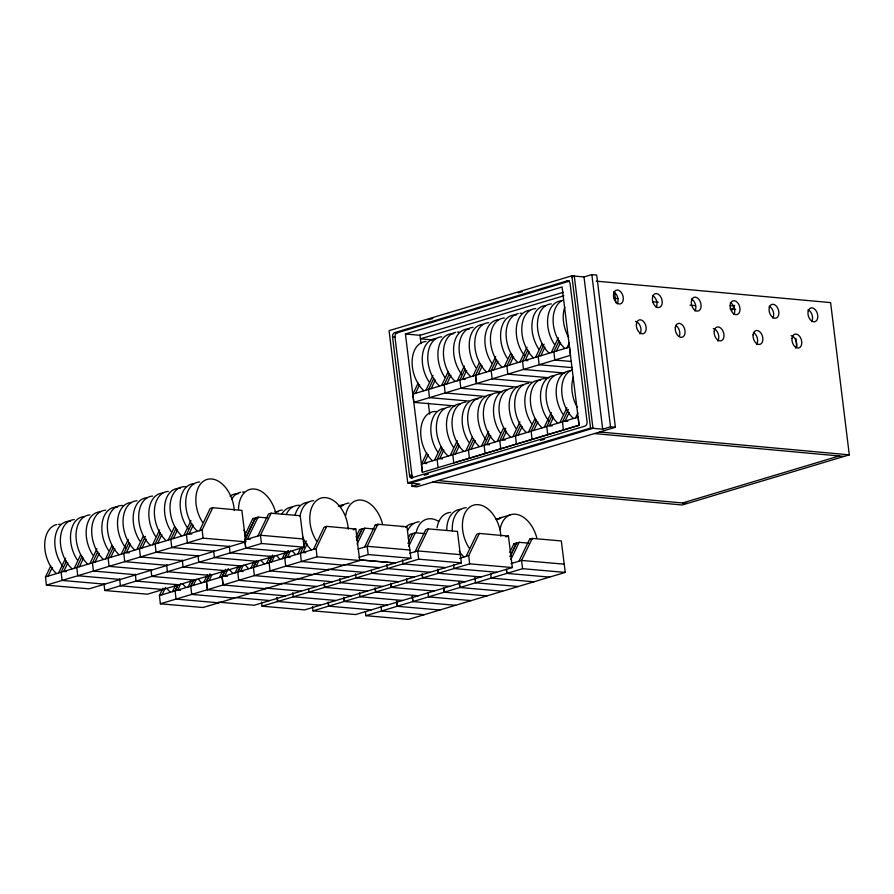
<?xml version="1.0" encoding="UTF-8"?>
<svg xmlns="http://www.w3.org/2000/svg" width="894" height="894" viewBox="0 0 894 894"><rect width="100%" height="100%" fill="white"/><g stroke="black" fill="none" stroke-linecap="round" stroke-linejoin="round"><path stroke-width="1.34" d="M160.439 532.913L155.143 544.021L199.53 530.701L210.146 508.507L212.75 507.725L241.861 510.385L245.749 541.842L89.087 588.855L46.41 585.145L45.471 576.921L50.779 565.824M48.086 576.138L52.21 567.5M45.471 576.921L58.535 572.998L65.608 558.202M66.447 561.119L61.138 572.216L62.077 580.441L104.754 584.151M67.877 562.807L63.753 571.434L66.447 571.679M58.535 572.998L74.202 568.293L80.683 554.738M82.114 556.414L76.806 567.522L77.744 575.747L120.422 579.457M79.421 566.729L83.544 558.102M74.202 568.293L89.869 563.6L96.943 548.804M97.781 551.721L92.473 562.818L93.412 571.043L136.089 574.753M95.088 562.035L99.212 553.408M89.869 563.6L105.526 558.895L112.018 545.34M113.449 547.016L108.14 558.113L109.068 566.349L151.757 570.048M110.744 557.331L114.879 548.704M105.526 558.895L121.193 554.202L128.267 539.406M129.116 542.323L123.808 553.42L124.735 561.644L167.424 565.354M130.546 543.999L126.412 552.637L129.116 552.883M121.193 554.202L136.86 549.497L143.353 535.942M145.364 536.389L139.475 548.715L140.403 556.94L183.091 560.65M142.079 547.933L146.214 539.306M136.86 549.497L152.528 544.792L159.601 530.008M157.746 543.228L161.881 534.601M168.195 540.099L174.676 526.532M176.107 528.22L170.81 539.317L171.737 547.541L214.426 551.252M173.414 538.534L177.548 529.907M183.862 535.394L190.936 520.61M191.774 523.515L186.477 534.612L187.405 542.848L230.093 546.547M159.434 595.572L313.492 549.352L324.097 527.169L326.712 526.376L355.823 529.047L359.712 560.504L203.05 607.507L160.372 603.796L159.434 595.572L162.976 588.174M193.205 525.203L189.081 533.83L191.785 534.076M162.049 594.789L165.58 587.392M172.497 591.649L175.436 585.492M245.749 541.842L203.072 538.143L202.133 529.907L212.75 507.725M175.101 590.878L178.051 584.71L175.101 590.867L176.04 599.103L218.717 602.813M180.655 583.927L177.716 590.085L180.409 590.342M188.165 586.956L191.104 580.787M190.768 586.173L193.719 580.005L190.768 586.173L191.707 594.398L234.384 598.108M193.383 585.391L196.322 579.223M203.832 582.251L207.363 574.853M225.634 569.377L222.103 576.775L223.031 585L265.809 588.721M228.249 568.595L224.707 575.993L227.411 576.239M244.565 535.808L252.823 518.554L258.198 518.028M244.811 539.954L255.427 517.771M235.156 572.853L238.106 566.684M237.77 572.071L240.721 565.913L237.77 572.071L238.698 580.295L281.387 584.005M243.324 565.12L240.374 571.288L243.079 571.534M250.823 568.148L253.773 561.991M253.438 567.377L256.388 561.208L253.438 567.366L254.365 575.602L297.054 579.312M256.042 566.584L258.992 560.426M266.49 563.455L270.033 556.057M269.105 562.672L272.636 555.275L269.105 562.672L270.033 570.897L312.721 574.607M271.709 561.89L274.659 555.722M282.158 558.75L285.108 552.593M284.773 557.968L288.304 550.57L284.761 557.968L285.7 566.204L328.389 569.903M290.327 551.028L287.376 557.186L290.081 557.431M297.825 554.057L300.775 547.888M306.329 540.937L300.44 553.274L301.367 561.499L344.045 565.209M307.167 543.854L303.044 552.492L305.748 552.738M359.712 560.504L317.035 556.794L316.096 548.57L326.712 526.376M455.113 405.932L413.81 402.345L412.883 394.12L418.18 383.023M415.486 393.338L419.61 384.699M412.883 394.12L425.935 390.197L433.009 375.402M356.024 537.003L359.556 529.617L362.171 528.823L356.862 539.92M433.847 378.318L428.539 389.415L429.478 397.64L469.406 401.115M431.154 388.633L435.277 380.006M425.935 390.197L441.602 385.493L448.084 371.938M449.514 373.614L444.206 384.722L445.145 392.947L486.448 396.534M446.821 383.928L450.945 375.301M441.602 385.493L457.27 380.799L464.344 366.004M465.182 368.92L459.874 380.017L460.812 388.242L502.115 391.829M422.393 472.222L405.418 333.976L562.08 286.974L579.055 425.22L422.404 472.345L421.476 464.109L426.773 453.023M466.612 370.608L462.489 379.235L465.193 379.481M428.204 454.7L424.08 463.327L426.784 463.573M457.27 380.799L472.937 376.095L479.419 362.539M421.476 464.109L434.529 460.198L441.01 446.631M517.782 387.136L476.48 383.537L475.541 375.312L480.849 364.216M442.441 448.319L437.144 459.415L438.071 467.64M478.156 374.53L482.279 365.903M443.871 450.006L439.747 458.633L442.452 458.879M472.937 376.095L488.605 371.401L495.678 356.605M434.529 460.198L450.196 455.493L457.27 440.697M496.516 359.522L491.208 370.619L492.147 378.844L532.075 382.308M458.108 443.614L452.8 454.711L453.739 462.947L579.066 425.332L578.139 417.107L450.196 455.493M493.823 369.837L497.947 361.198M455.415 453.928L459.538 445.301M488.605 371.401L504.272 366.696L510.753 353.141M465.863 450.788L472.345 437.233M512.184 354.817L506.876 365.914L507.814 374.139L549.117 377.737M473.775 438.92L468.467 450.017L469.406 458.242M509.491 365.132L513.614 356.505M471.082 449.235L475.206 440.597M504.272 366.696L519.939 361.992L527.013 347.207M481.531 446.095L488.605 431.299M527.851 350.124L522.543 361.221L523.482 369.445L564.784 373.033M489.443 434.216L484.135 445.313L485.073 453.537M529.282 351.8L525.158 360.427L527.851 360.684M490.873 435.903L486.749 444.53L489.454 444.776M519.939 361.992L535.607 357.298L542.088 343.732M497.198 441.39L503.68 427.835M544.1 344.19L538.21 356.516L539.138 364.741L572.182 367.613M505.702 428.282L499.802 440.619L500.741 448.844M540.825 355.734L544.949 347.107M506.54 431.199L502.417 439.826L505.121 440.083M535.607 357.298L551.263 352.594L558.337 337.809M512.865 436.697L519.939 421.901M559.186 340.715L553.878 351.811L554.805 360.047L571.333 361.478M520.777 424.818L515.469 435.914L516.408 444.139M556.481 351.029L560.616 342.402M518.084 435.132L522.208 426.505M459.572 558.359L466.109 556.392L476.714 534.21L479.329 533.427L508.44 536.087L512.329 567.545L355.667 614.558L312.978 610.848L312.52 606.735M551.263 352.594L566.93 347.9L569.288 342.961M512.329 567.545L469.641 563.846L468.713 555.61L479.329 533.427M528.533 431.992L535.014 418.437M536.445 420.113L531.137 431.21L532.075 439.446M533.752 430.427L537.875 421.8M544.2 427.287L551.274 412.503M552.112 415.419L546.804 426.516L547.743 434.741M553.542 417.096L549.419 425.734L552.112 425.98M559.867 422.594L566.93 407.798M568.361 409.486L562.471 421.812L563.399 430.036M569.21 412.402L565.086 421.029L567.779 421.275M509.792 552.38L513.927 543.753L516.531 542.971L510.049 556.526L516.587 543.105L519.191 542.323L528.622 543.139M575.524 417.889L577.882 412.961M209.04 580.687L212.023 574.563M219.488 577.546L222.461 571.422M225.668 569.411L222.103 576.764L223.131 585.011M267.518 517.939L258.087 517.123L247.37 539.171L250.13 539.406M258.087 517.123L255.472 517.905L244.766 539.954L257.818 536.042L268.535 513.994L271.139 513.212L300.205 515.737L304.139 547.206L225.769 570.696L183.08 566.986L104.754 590.487L103.972 583.637M271.139 513.212L260.433 535.249L261.461 543.496L304.139 547.206M356.862 539.987L362.215 528.969L364.83 528.186L374.251 529.002M357.086 544.1L364.83 528.186M358.025 549.05L364.562 547.094L375.268 525.046L377.883 524.264L406.949 526.789L410.882 558.258L254.175 605.26L218.371 602.143M377.883 524.264L367.166 546.312L368.194 554.548L410.882 558.258M408.312 538.043L410.1 534.377L415.319 532.802L424.751 533.629M407.943 543.384L412.704 533.584M408.77 546.279L415.319 532.802M409.832 553.285L415.051 551.721L425.767 529.673L428.371 528.89L457.437 531.416L461.371 562.885L304.709 609.887L262.031 606.188L261.517 602.064M428.371 528.89L417.654 550.928L418.694 559.175L461.371 562.885M510.865 559.476L519.191 542.323M511.089 563.589L518.922 561.242L529.639 539.194L532.254 538.411L561.309 540.937L565.254 572.406L486.917 595.907L444.184 592.186L365.858 615.687L365.389 611.574M532.254 538.411L521.537 560.449L522.565 568.696L565.254 572.406M732.186 310.117L734.7 305.312M202.133 529.907L199.53 530.701M257.818 536.042L260.433 535.249L303.111 538.959M316.096 548.57L313.492 549.352M364.562 547.094L367.166 546.312L409.843 550.011M415.051 551.721L417.654 550.928L460.343 554.638M468.713 555.61L466.109 556.392M518.922 561.242L521.537 560.449L564.215 564.159M412.078 486.381L416.95 486.828L615.385 427.287L596.7 275.05L591.828 274.603L584.005 276.95L571.847 275.833L389.069 330.668L407.765 482.916L419.912 484.034L412.078 486.381L411.575 482.224M428.852 319.683L432.852 318.487M518.241 292.874L522.241 291.667M571.612 276.861L574.272 276.056L592.968 428.304L410.19 483.14M394.723 332.602L567.053 280.906L569.489 281.129L397.148 332.825L394.723 332.602A3.598 2.637 -84.8 0 0 392.544 336.893L409.553 475.619L411.128 477.955L584.888 426.147A3.598 2.637 -84.8 0 0 587.067 421.867L570.093 283.621A3.598 2.637 -84.8 0 0 567.053 280.906M563.388 292.293L420.001 335.317L405.418 333.976M563.823 295.791L420.437 338.815L432.484 339.921M413.81 402.345L570.473 355.343L569.545 347.107L566.93 347.9M46.41 585.145L203.072 538.143M424.337 475.262L428.349 474.066M540.557 440.396L544.569 439.2M407.765 482.916L590.543 428.081L602.69 429.198L610.524 426.84L615.385 427.287M261.461 543.496L183.08 566.986L182.309 560.125M353.219 529.829L355.823 529.047M225.757 570.696L147.432 594.197L104.754 590.487M160.372 603.796L317.035 556.794M359.064 557.297L368.194 554.548M499.902 517.984L510.038 514.944M262.031 606.188L418.694 559.175M505.825 536.869L508.44 536.087M312.978 610.848L469.641 563.846M682.547 502.976L839.22 455.974M596.276 281.141L830.604 302.608L849.3 454.856L682.189 504.987L432.607 482.123M444.184 592.186L443.726 588.073L444.24 592.197L506.853 573.389L549.587 577.111M522.565 568.696L506.898 573.4L506.384 569.277L506.853 573.389M486.872 595.896L408.536 619.397L365.858 615.687M152.528 544.792L155.143 544.01L156.07 552.246L198.759 555.956M375.268 525.046L377.961 525.281M529.639 539.194L532.332 539.428M288.483 551.911L245.749 548.19L244.967 541.328M445.715 567.589L403.026 563.879L402.512 559.756M496.662 572.249L453.984 568.539L453.515 564.427M272.759 556.593L230.082 552.883L229.3 546.033M343.698 564.539L379.503 567.656M430.048 572.294L387.359 568.573L386.845 564.449M438.317 573.244L437.848 569.132L438.362 573.255L481.039 576.965M533.874 581.793L491.186 578.083L490.717 573.97M257.103 561.298L214.415 557.588L213.632 550.726M328.042 569.243L363.836 572.35M414.38 576.988L371.692 573.277L371.345 570.528M422.65 577.937L422.18 573.825L422.694 577.96L465.383 581.67M518.207 586.498L475.519 582.787L474.893 577.3M241.436 566.003L198.747 562.281L197.965 555.431M313.749 574.06L348.168 577.055M398.713 581.692L356.024 577.982L355.51 573.859M406.982 582.642L449.66 586.352M459.214 581.994L459.896 587.492L502.584 591.202M298.082 578.764L332.602 581.759M383.045 586.386L340.357 582.676L339.843 578.552M434.037 591.057L391.315 587.347L390.846 583.234L391.36 587.347M167.413 571.679L210.101 575.401M281.04 583.335L316.934 586.464M324.131 583.246L324.6 587.369L367.378 591.09M418.381 595.762L375.648 592.04L375.178 587.928L375.692 592.063M471.205 600.6L428.517 596.89L428.058 592.767M194.434 580.094L151.745 576.384L150.974 569.534M265.373 588.04L301.166 591.157M308.933 592.063L351.61 595.773M402.669 600.455L359.98 596.745L359.511 592.633M412.86 601.595L412.235 596.108L412.905 601.595L455.582 605.305M178.766 584.799L136.078 581.089L135.307 574.227M251.08 592.856L285.499 595.851M335.943 600.477L293.266 596.767L292.796 592.655M344.313 601.45L343.844 597.337L344.358 601.45L387.046 605.16M207.363 589.694L206.436 581.469L210.001 574.116L206.436 581.469L207.464 589.716L250.152 593.426M439.915 610.01L397.182 606.288L396.567 600.802L397.238 606.3M163.099 589.504L120.411 585.782L119.64 578.932M235.413 597.561L269.832 600.556M320.376 605.182L277.598 601.472L277.129 597.36L277.699 601.483M328.646 606.143L328.176 602.031L328.701 606.154L371.379 609.864M424.203 614.703L381.526 610.982L381.056 606.87M730.096 305.67L734.108 306.039M613.966 298.194L618.112 298.574M652.687 301.736L658.219 302.239M690.023 305.156L695.554 305.67M730.13 308.832L735.661 309.335M392.544 336.893L394.969 337.116A3.598 2.637 -84.8 0 1 397.148 332.825M599.718 431.992L849.3 454.856M594.499 433.556L844.081 456.421M409.508 475.127L411.944 475.351L412.916 477.787L410.491 477.564M409.553 475.619L411.978 475.843M409.608 475.954L412.045 476.178L394.969 337.116M409.642 476.077L412.067 476.301M409.787 476.524L412.212 476.748M409.977 476.915L412.402 477.139M410.212 477.273L412.648 477.497M437.837 480.559L687.408 503.423M252.823 518.554L255.516 518.799M513.927 543.753L516.62 543.999M324.176 583.257L324.701 587.38M244.934 541.328L245.794 548.201M795.895 338.379L796.912 346.682M614.48 291.69L615.832 302.753M591.828 274.603L610.524 426.84M584.005 276.95L602.69 429.198M571.847 275.833L590.543 428.081M419.957 334.87L421.018 343.609M428.315 403.049L429.679 414.123M475.541 375.312L476.48 383.548M459.237 582.005L459.851 587.492M406.513 578.53L406.982 582.642M308.62 589.325L308.933 592.074M166.642 564.829L167.413 571.691M405.574 527.214A28.027 18.26 73.3 0 1 413.665 523.448M401.752 526.734A28.027 18.26 73.3 0 1 403.54 526.488M469.227 548.111A28.027 18.26 73.3 0 1 472.825 505.401A28.027 18.26 73.3 0 1 500.852 536.199M463.908 556.873A28.027 18.26 73.3 0 1 459.103 551.151M452.342 530.801A28.027 18.26 73.3 0 1 466.21 507.691M437.032 527.84A28.027 18.26 73.3 0 1 450.542 512.396M446.743 529.84A28.027 18.26 73.3 0 1 460.667 509.345M416.313 531.841A28.027 18.26 73.3 0 1 438.686 521.437M407.675 530.6A28.027 18.26 73.3 0 1 419.208 521.794M202.659 522.409A28.027 18.26 73.3 0 1 206.257 479.698A28.027 18.26 73.3 0 1 234.273 510.496M197.328 531.17A28.027 18.26 73.3 0 1 185.74 501.188A28.027 18.26 73.3 0 1 199.63 481.989M118.991 554.671A28.027 18.26 73.3 0 1 107.481 523.415A28.027 18.26 73.3 0 1 123.137 505.512M125.819 548A28.027 18.26 73.3 0 1 117.751 519.123A28.027 18.26 73.3 0 1 131.429 502.45M165.993 540.568A28.027 18.26 73.3 0 1 154.405 510.586A28.027 18.26 73.3 0 1 168.295 491.387M171.324 531.807A28.027 18.26 73.3 0 1 165.144 502.607A28.027 18.26 73.3 0 1 180.264 488.37M87.668 564.069A28.027 18.26 73.3 0 1 76.068 534.087A28.027 18.26 73.3 0 1 89.959 514.888M92.987 555.308A28.027 18.26 73.3 0 1 86.584 527.304A28.027 18.26 73.3 0 1 100.094 511.849M103.324 559.365A28.027 18.26 73.3 0 1 91.736 529.382A28.027 18.26 73.3 0 1 105.626 510.195M108.655 550.615A28.027 18.26 73.3 0 1 102.475 521.403A28.027 18.26 73.3 0 1 117.595 507.166M134.659 549.966A28.027 18.26 73.3 0 1 123.07 519.984A28.027 18.26 73.3 0 1 136.961 500.785M139.989 541.205A28.027 18.26 73.3 0 1 133.586 513.201A28.027 18.26 73.3 0 1 147.097 497.746M150.326 545.273A28.027 18.26 73.3 0 1 138.738 515.279A28.027 18.26 73.3 0 1 152.628 496.092M155.657 536.512A28.027 18.26 73.3 0 1 149.253 508.496A28.027 18.26 73.3 0 1 162.764 493.052M245.336 532.455A28.027 18.26 73.3 0 1 243.95 530.209M238.508 509.479A28.027 18.26 73.3 0 1 254.276 489.007A28.027 18.26 73.3 0 1 275.654 512.508A28.027 18.26 73.3 0 1 282.258 510.049M231.781 498.964A28.027 18.26 73.3 0 1 240.52 492.281M242.308 492.035A28.027 18.26 73.3 0 1 244.14 492.058M230.093 496.204A28.027 18.26 73.3 0 1 238.609 493.712M56.333 573.467A28.027 18.26 73.3 0 1 44.7 544.781A28.027 18.26 73.3 0 1 56.836 524.532M58.624 524.286A28.027 18.26 73.3 0 1 60.468 524.309M63.161 566.796A28.027 18.26 73.3 0 1 55.249 536.702A28.027 18.26 73.3 0 1 70.604 521.269M181.661 535.864A28.027 18.26 73.3 0 1 170.151 504.607A28.027 18.26 73.3 0 1 185.807 486.705M188.489 529.203A28.027 18.26 73.3 0 1 180.409 500.327A28.027 18.26 73.3 0 1 194.087 483.643M72.001 568.774A28.027 18.26 73.3 0 1 60.401 538.78A28.027 18.26 73.3 0 1 74.291 519.593M77.32 560.013A28.027 18.26 73.3 0 1 70.917 531.997A28.027 18.26 73.3 0 1 84.427 516.553M500.037 529.65A28.027 18.26 73.3 0 1 517.257 514.497A28.027 18.26 73.3 0 1 536.758 537.719M496.74 519.749A28.027 18.26 73.3 0 1 501.623 517.481M345.665 515.503A28.027 18.26 73.3 0 1 362.886 500.349A28.027 18.26 73.3 0 1 382.397 523.571M340.949 506.853A28.027 18.26 73.3 0 1 349.04 503.087M338.368 506.261A28.027 18.26 73.3 0 1 343.508 504.752M496.092 519.135A28.027 18.26 73.3 0 1 499.712 518.911M201.631 582.72A28.027 18.26 73.3 0 1 198.323 579.089M264.289 563.924A28.027 18.26 73.3 0 1 260.992 560.292M274.939 511.949A28.027 18.26 73.3 0 1 278.559 511.726M316.621 541.071A28.027 18.26 73.3 0 1 320.22 498.349A28.027 18.26 73.3 0 1 348.235 529.147M311.291 549.821A28.027 18.26 73.3 0 1 302.753 536.992M300.082 516.095A28.027 18.26 73.3 0 1 313.593 500.64M170.296 592.13A28.027 18.26 73.3 0 1 166.988 588.498M295.623 554.526A28.027 18.26 73.3 0 1 292.327 550.894M286.404 514.151A28.027 18.26 73.3 0 1 299.769 505.367M295.031 515.402A28.027 18.26 73.3 0 1 308.05 502.305M185.963 587.425A28.027 18.26 73.3 0 1 182.655 583.793M232.954 573.322A28.027 18.26 73.3 0 1 229.657 569.69M248.621 568.629A28.027 18.26 73.3 0 1 245.325 564.997M279.956 559.219A28.027 18.26 73.3 0 1 276.659 555.599M281.856 513.927A28.027 18.26 73.3 0 1 292.394 506.999M613.608 291.936A7.186 4.682 73.3 0 1 617.218 303.848M675.696 325.427A7.186 4.682 73.3 0 1 679.485 336.166M791.101 335.652A7.186 4.682 73.3 0 1 795.973 340.77A7.186 4.682 73.3 0 1 795.504 348.157M730.297 302.619A7.186 4.682 73.3 0 1 733.907 314.532M652.497 295.501A7.186 4.682 73.3 0 1 656.118 307.402M635.511 321.404A7.186 4.682 73.3 0 1 640.383 326.511A7.186 4.682 73.3 0 1 639.925 333.909M691.397 299.065A7.186 4.682 73.3 0 1 695.018 310.967M713.3 328.534A7.186 4.682 73.3 0 1 718.173 333.641A7.186 4.682 73.3 0 1 717.714 341.039M769.186 306.184A7.186 4.682 73.3 0 1 772.807 318.096M808.087 309.749A7.186 4.682 73.3 0 1 811.696 321.661M753.486 332.557A7.186 4.682 73.3 0 1 756.603 344.592M549.061 353.063A28.027 18.26 73.3 0 1 537.473 323.08A28.027 18.26 73.3 0 1 551.363 303.893M554.392 344.313A28.027 18.26 73.3 0 1 547.988 316.297A28.027 18.26 73.3 0 1 561.499 300.842M423.734 390.667A28.027 18.26 73.3 0 1 412.145 360.684A28.027 18.26 73.3 0 1 426.036 341.486M429.064 381.917A28.027 18.26 73.3 0 1 422.661 353.901A28.027 18.26 73.3 0 1 436.16 338.446M564.729 348.369A28.027 18.26 73.3 0 1 553.118 320.98A28.027 18.26 73.3 0 1 563.522 299.937M568.673 337.362A28.027 18.26 73.3 0 1 564.807 307.022M432.327 460.667A28.027 18.26 73.3 0 1 420.817 429.411A28.027 18.26 73.3 0 1 436.462 411.508M437.658 451.906A28.027 18.26 73.3 0 1 431.254 423.901A28.027 18.26 73.3 0 1 444.754 408.446M510.664 437.166A28.027 18.26 73.3 0 1 499.064 407.183A28.027 18.26 73.3 0 1 512.966 387.985M515.983 428.405A28.027 18.26 73.3 0 1 509.58 400.4A28.027 18.26 73.3 0 1 523.091 384.945M470.736 376.564A28.027 18.26 73.3 0 1 459.136 346.581A28.027 18.26 73.3 0 1 473.038 327.394M476.055 367.814A28.027 18.26 73.3 0 1 469.663 339.798A28.027 18.26 73.3 0 1 483.162 324.343M455.068 381.269A28.027 18.26 73.3 0 1 443.435 352.571A28.027 18.26 73.3 0 1 455.582 332.333M457.37 332.087A28.027 18.26 73.3 0 1 459.203 332.11M461.896 374.597A28.027 18.26 73.3 0 1 453.996 344.503A28.027 18.26 73.3 0 1 469.339 329.07M479.329 446.564A28.027 18.26 73.3 0 1 467.73 416.582A28.027 18.26 73.3 0 1 481.631 397.383M486.157 439.893A28.027 18.26 73.3 0 1 478.078 411.017A28.027 18.26 73.3 0 1 491.756 394.343M517.738 362.472A28.027 18.26 73.3 0 1 506.105 333.775A28.027 18.26 73.3 0 1 518.241 313.537M520.029 313.291A28.027 18.26 73.3 0 1 521.872 313.313M524.566 355.801A28.027 18.26 73.3 0 1 516.486 326.925A28.027 18.26 73.3 0 1 530.164 310.252M494.997 441.871A28.027 18.26 73.3 0 1 483.486 410.614A28.027 18.26 73.3 0 1 499.131 392.712M500.316 433.109A28.027 18.26 73.3 0 1 493.924 405.094A28.027 18.26 73.3 0 1 507.423 389.639M541.999 427.768A28.027 18.26 73.3 0 1 530.488 396.511A28.027 18.26 73.3 0 1 546.133 378.609M548.827 421.096A28.027 18.26 73.3 0 1 540.747 392.22A28.027 18.26 73.3 0 1 554.425 375.547M502.07 367.166A28.027 18.26 73.3 0 1 490.471 337.183A28.027 18.26 73.3 0 1 504.361 317.985M507.39 358.416A28.027 18.26 73.3 0 1 501.21 329.204A28.027 18.26 73.3 0 1 516.341 314.967M447.995 455.962A28.027 18.26 73.3 0 1 436.406 425.98A28.027 18.26 73.3 0 1 450.297 406.781M453.325 447.212A28.027 18.26 73.3 0 1 446.922 419.197A28.027 18.26 73.3 0 1 460.421 403.742M573.322 418.37A28.027 18.26 73.3 0 1 561.711 390.98A28.027 18.26 73.3 0 1 572.115 369.937M577.267 407.362A28.027 18.26 73.3 0 1 573.4 377.022M557.666 423.063A28.027 18.26 73.3 0 1 546.156 391.807A28.027 18.26 73.3 0 1 561.801 373.904M562.985 414.302A28.027 18.26 73.3 0 1 556.582 386.297A28.027 18.26 73.3 0 1 570.093 370.842M526.331 432.461A28.027 18.26 73.3 0 1 514.732 402.479A28.027 18.26 73.3 0 1 528.622 383.291M531.651 423.711A28.027 18.26 73.3 0 1 525.471 394.5A28.027 18.26 73.3 0 1 540.602 380.263M533.405 357.768A28.027 18.26 73.3 0 1 521.805 327.785A28.027 18.26 73.3 0 1 535.696 308.586M538.724 349.006A28.027 18.26 73.3 0 1 532.321 321.002A28.027 18.26 73.3 0 1 545.832 305.547M463.662 451.269A28.027 18.26 73.3 0 1 452.073 421.286A28.027 18.26 73.3 0 1 465.964 402.088M468.992 442.508A28.027 18.26 73.3 0 1 462.801 413.296A28.027 18.26 73.3 0 1 477.932 399.059M486.403 371.87A28.027 18.26 73.3 0 1 474.803 341.888A28.027 18.26 73.3 0 1 488.705 322.689M491.722 363.109A28.027 18.26 73.3 0 1 485.319 335.105A28.027 18.26 73.3 0 1 498.83 319.65M439.401 385.973A28.027 18.26 73.3 0 1 427.813 355.98A28.027 18.26 73.3 0 1 441.703 336.792M444.731 377.212A28.027 18.26 73.3 0 1 438.541 348.001A28.027 18.26 73.3 0 1 453.671 333.764M395.17 562.952L359.366 559.845L395.215 562.963M730.443 303.815A7.186 4.682 73.3 0 0 735.941 314.699A7.186 4.682 73.3 0 0 738.869 304.586A7.186 4.682 73.3 0 0 730.443 303.815M613.753 293.131A7.186 4.682 73.3 0 0 619.263 304.016A7.186 4.682 73.3 0 0 622.179 293.902A7.186 4.682 73.3 0 0 613.753 293.131M675.294 327.696A7.186 4.682 73.3 0 0 681.977 337.306A7.186 4.682 73.3 0 0 683.262 326.064A7.186 4.682 73.3 0 0 675.294 327.696M769.343 307.38A7.186 4.682 73.3 0 0 774.841 318.264A7.186 4.682 73.3 0 0 777.758 308.151A7.186 4.682 73.3 0 0 769.343 307.38M636.405 324.131A7.186 4.682 73.3 0 0 643.088 333.741A7.186 4.682 73.3 0 0 644.362 322.499A7.186 4.682 73.3 0 0 636.405 324.131M691.554 300.25A7.186 4.682 73.3 0 0 697.052 311.134A7.186 4.682 73.3 0 0 699.968 301.021A7.186 4.682 73.3 0 0 691.554 300.25M714.194 331.261A7.186 4.682 73.3 0 0 720.877 340.871A7.186 4.682 73.3 0 0 722.162 329.629A7.186 4.682 73.3 0 0 714.194 331.261M808.243 310.944A7.186 4.682 73.3 0 0 813.741 321.829A7.186 4.682 73.3 0 0 816.658 311.715A7.186 4.682 73.3 0 0 808.243 310.944M791.983 338.39A7.186 4.682 73.3 0 0 798.666 348.001A7.186 4.682 73.3 0 0 799.951 336.759A7.186 4.682 73.3 0 0 791.983 338.39M753.094 334.825A7.186 4.682 73.3 0 0 759.777 344.436A7.186 4.682 73.3 0 0 761.051 333.194A7.186 4.682 73.3 0 0 753.094 334.825M652.654 296.685A7.186 4.682 73.3 0 0 658.152 307.581A7.186 4.682 73.3 0 0 661.079 297.456A7.186 4.682 73.3 0 0 652.654 296.685"/></g></svg>
